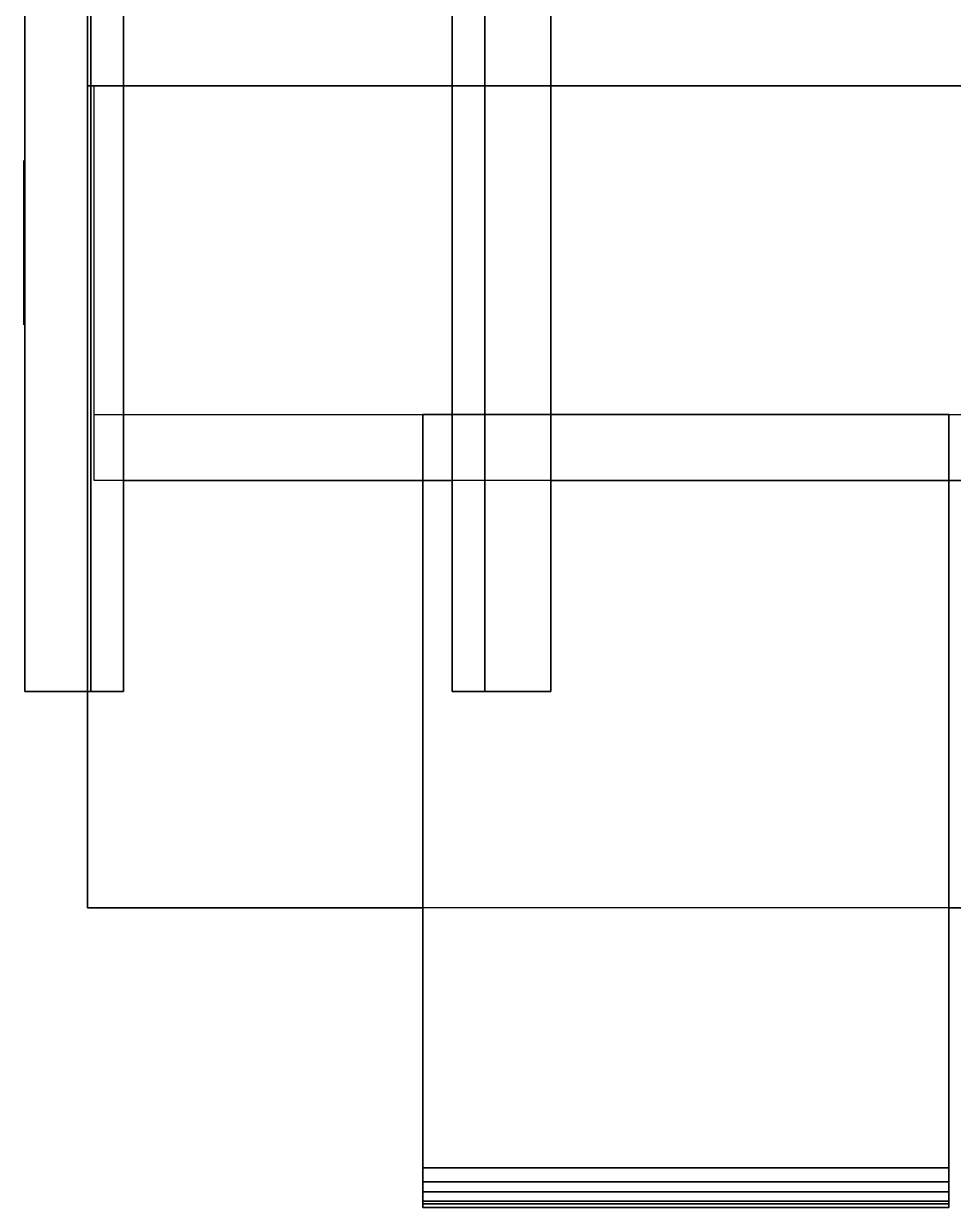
# Model space of a CAD drawing. Extents: x -19 to 904, y -1167 to 74.
# Drawn here: x 200.3 to 341.7, y -1165.5 to -985.6 of the extents above; entities that cross this region are included whole.
import ezdxf

# ---------------------------------------------------------------- set-up
doc = ezdxf.new("R2010")
doc.units = 0
for name, color, linetype in [('PQ_200_2D', 1, 'Continuous'), ('PQ_200_3D', 1, 'Continuous'), ('PQ_204_2D', 7, 'Continuous'), ('PQ_204_3D', 7, 'Continuous')]:
    doc.layers.add(name, color=color, linetype=linetype)

msp = doc.modelspace()

# ---------------------------------------------------------------- linework, layer by layer
at = {"layer": 'PQ_200_2D'}
for p, q in [((200.5, -1087.1), (200.5, -842.03)), ((210, -1087.1), (200.5, -1087.1)), ((210, -1087.1), (210, -1120)), ((210, -1120), (261, -1120)), ((261, -1120), (261, -1165.54)), ((341, -1165.54), (341, -1120)), ((341, -1120), (461, -1120)), ((261, -1165.54), (341, -1165.54))]:
    msp.add_line(p, q, dxfattribs=at)
at = {"layer": 'PQ_200_3D'}
for points in [[(210, -1120), (210, 0), (675, 0), (675, -1120)], [(210, -995, 65), (675, -995, 65), (675, 0, 65), (210, 0, 65)], [(210, -1120), (210, -1120, 65), (210, 0, 65), (210, 0)], [(210, -995, 65), (211, -995, 60), (674, -995, 60), (675, -995, 65)], [(211, -995, 60), (674, -995, 60), (674, -1055, 50), (211, -1055, 50)], [(200.3, -1006.34, 264.33), (200.3, -1031.34, 264.33), (200.3, -1031.34, 234.33), (200.3, -1006.34, 234.33)]]:
    msp.add_3dface(points, dxfattribs=at)
for points, invisible_edges in [([(211, -1045, 51.53), (211, -1045), (674, -1045), (674, -1045, 51.53)], 8), ([(200.5, -1087.1, 275.41), (210.5, -1087.1, 275.41), (215.5, -1087.1, 265.41), (215.5, -1087.1, 240.41)], 8), ([(200.5, -1087.1, 275.41), (215.5, -1087.1, 240.41), (200.5, -1087.1, 240.41)], 1), ([(280.45, -1087.1, 275.41), (270.45, -1087.1, 275.41), (265.45, -1087.1, 265.41), (265.45, -1087.1, 240.41)], 8), ([(280.45, -1087.1, 275.41), (265.45, -1087.1, 240.41), (280.45, -1087.1, 240.41)], 1)]:
    msp.add_3dface(points, dxfattribs=dict(at, invisible_edges=invisible_edges))
at = {"layer": 'PQ_204_2D'}
for p, q in [((265.45, -822.2), (265.45, -1087.1)), ((270.45, -1087.1), (270.45, -822.2)), ((210.5, -1087.1), (210.5, -842.03)), ((215.5, -842.03), (215.5, -1087.1)), ((280.45, -1087.1), (280.45, -842.03)), ((215.5, -995), (265.45, -995)), ((280.45, -995), (604.55, -995)), ((215.5, -1055), (265.45, -1055)), ((261, -1055), (261, -1120)), ((280.45, -1055), (604.55, -1055)), ((341, -1120), (341, -1055)), ((215.5, -1087.1), (210, -1087.1)), ((265.45, -1087.1), (280.45, -1087.1))]:
    msp.add_line(p, q, dxfattribs=at)
at = {"layer": 'PQ_204_3D'}
for points in [[(261, -1161.66, 23.92), (261, -1045, 49.45), (341, -1045, 49.45), (341, -1161.66, 23.92)], [(261, -1045, 49.45), (261, -1045, 19.59), (341, -1045, 19.59), (341, -1045, 49.45)], [(261, -1045, 19.59), (261, -1159.54, 8.51), (341, -1159.54, 8.51), (341, -1045, 19.59)], [(261, -1165, 13), (261, -1165.54, 18.56), (341, -1165.54, 18.56), (341, -1165, 13)]]:
    msp.add_3dface(points, dxfattribs=at)
for points, invisible_edges in [([(261, -1045, 49.45), (261, -1045, 19.59), (261, -1159.54, 8.51), (261, -1161.66, 23.92)], 4), ([(341, -1045, 49.45), (341, -1045, 19.59), (341, -1159.54, 8.51), (341, -1161.66, 23.92)], 4), ([(261, -1159.54, 8.51), (261, -1160.85, 8.55), (341, -1160.85, 8.55), (341, -1159.54, 8.51)], 2), ([(261, -1161.66, 23.92), (261, -1162.79, 23.52), (261, -1160.85, 8.55), (261, -1159.54, 8.51)], 10), ([(261, -1160.85, 8.55), (261, -1162.09, 8.93), (341, -1162.09, 8.93), (341, -1160.85, 8.55)], 10), ([(261, -1162.79, 23.52), (261, -1163.79, 22.86), (261, -1162.09, 8.93), (261, -1160.85, 8.55)], 10), ([(341, -1161.66, 23.92), (341, -1162.79, 23.52), (341, -1160.85, 8.55), (341, -1159.54, 8.51)], 10), ([(341, -1162.79, 23.52), (341, -1163.79, 22.86), (341, -1162.09, 8.93), (341, -1160.85, 8.55)], 10), ([(261, -1162.79, 23.52), (261, -1161.66, 23.92), (341, -1161.66, 23.92), (341, -1162.79, 23.52)], 8), ([(261, -1162.09, 8.93), (261, -1163.2, 9.62), (341, -1163.2, 9.62), (341, -1162.09, 8.93)], 8), ([(261, -1163.79, 22.86), (261, -1164.61, 21.97), (261, -1163.2, 9.62), (261, -1162.09, 8.93)], 10), ([(341, -1163.79, 22.86), (341, -1164.61, 21.97), (341, -1163.2, 9.62), (341, -1162.09, 8.93)], 10), ([(261, -1163.79, 22.86), (261, -1162.79, 23.52), (341, -1162.79, 23.52), (341, -1163.79, 22.86)], 10), ([(261, -1163.2, 9.62), (261, -1164.09, 10.58), (341, -1164.09, 10.58), (341, -1163.2, 9.62)], 2), ([(261, -1164.61, 21.97), (261, -1165.19, 20.92), (261, -1164.09, 10.58), (261, -1163.2, 9.62)], 10), ([(261, -1164.61, 21.97), (261, -1163.79, 22.86), (341, -1163.79, 22.86), (341, -1164.61, 21.97)], 2), ([(261, -1164.09, 10.58), (261, -1164.71, 11.73), (341, -1164.71, 11.73), (341, -1164.09, 10.58)], 10), ([(261, -1165.19, 20.92), (261, -1165.51, 19.76), (261, -1164.71, 11.73), (261, -1164.09, 10.58)], 10), ([(341, -1164.61, 21.97), (341, -1165.19, 20.92), (341, -1164.09, 10.58), (341, -1163.2, 9.62)], 10), ([(341, -1165.19, 20.92), (341, -1165.51, 19.76), (341, -1164.71, 11.73), (341, -1164.09, 10.58)], 10), ([(261, -1165.19, 20.92), (261, -1164.61, 21.97), (341, -1164.61, 21.97), (341, -1165.19, 20.92)], 8), ([(261, -1164.71, 11.73), (261, -1165, 13), (341, -1165, 13), (341, -1164.71, 11.73)], 8), ([(261, -1165.51, 19.76), (261, -1165.54, 18.56), (261, -1165, 13), (261, -1164.71, 11.73)], 8), ([(261, -1165.51, 19.76), (261, -1165.19, 20.92), (341, -1165.19, 20.92), (341, -1165.51, 19.76)], 10), ([(261, -1165.54, 18.56), (261, -1165.51, 19.76), (341, -1165.51, 19.76), (341, -1165.54, 18.56)], 2), ([(341, -1165.51, 19.76), (341, -1165.54, 18.56), (341, -1165, 13), (341, -1164.71, 11.73)], 8)]:
    msp.add_3dface(points, dxfattribs=dict(at, invisible_edges=invisible_edges))

# ---------------------------------------------------------------- meshes
at = {"layer": 'PQ_200_3D'}
mesh = msp.add_polymesh((2, 5), dxfattribs=dict(at, n_close=True))
for k, corner in enumerate([(215.5, -1087.1, 240.41), (215.5, -1087.1, 265.41), (210.5, -1087.1, 275.41), (200.5, -1087.1, 275.41), (200.5, -1087.1, 240.41), (215.5, -782.1, 240.41), (215.5, -782.1, 265.41), (210.5, -782.1, 275.41), (200.5, -782.1, 275.41), (200.5, -782.1, 240.41)]):
    mesh.set_mesh_vertex(divmod(k, 5), corner)
mesh = msp.add_polymesh((2, 5), dxfattribs=dict(at, n_close=True))
for k, corner in enumerate([(280.45, -1087.1, 240.41), (280.45, -1087.1, 275.41), (270.45, -1087.1, 275.41), (265.45, -1087.1, 265.41), (265.45, -1087.1, 240.41), (280.45, -782.1, 240.41), (280.45, -782.1, 275.41), (270.45, -782.1, 275.41), (265.45, -782.1, 265.41), (265.45, -782.1, 240.41)]):
    mesh.set_mesh_vertex(divmod(k, 5), corner)

doc.saveas('drawing.dxf')
